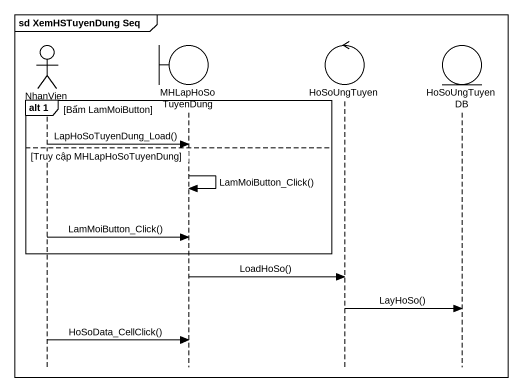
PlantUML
@startuml
mainframe sd XemHSTuyenDung Seq
hide footbox
actor NhanVien
boundary MHLapHoSoTuyenDung
control HoSoUngTuyen
entity HoSoUngTuyenDB

group alt 1 [Bấm LamMoiButton]
  NhanVien -> MHLapHoSoTuyenDung : LapHoSoTuyenDung_Load()
else Truy cập MHLapHoSoTuyenDung
  MHLapHoSoTuyenDung -> MHLapHoSoTuyenDung : LamMoiButton_Click()
  NhanVien -> MHLapHoSoTuyenDung : LamMoiButton_Click()
end
MHLapHoSoTuyenDung -> HoSoUngTuyen : LoadHoSo()
HoSoUngTuyen -> HoSoUngTuyenDB : LayHoSo()
NhanVien -> MHLapHoSoTuyenDung : HoSoData_CellClick()
@enduml
